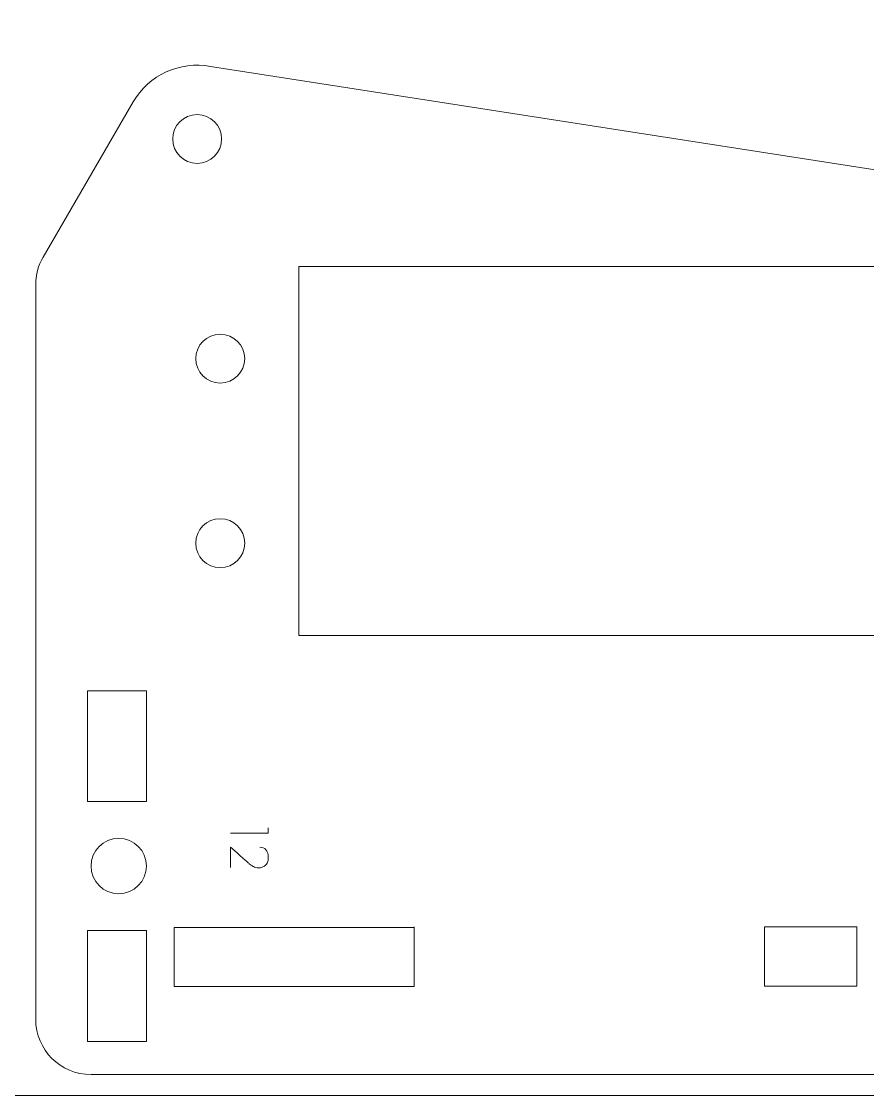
# Model space of a CAD drawing. Header units: centimetres. Extents: x -24 to 24.1, y -20.7 to 0.5.
# Drawn here: x -8.77 to -4.19, y -20.71 to -14.89 of the extents above; entities that cross this region are included whole.
import ezdxf

# ---------------------------------------------------------------- set-up
doc = ezdxf.new("R2010")
doc.units = ezdxf.units.CM
doc.header["$MEASUREMENT"] = 0
doc.layers.add('Layer 1', color=7, linetype='Continuous')

msp = doc.modelspace()

# ---------------------------------------------------------------- linework, layer by layer
at = {"layer": 'Layer 1', "color": 250, "lineweight": 9}
for points in [[(-23.96322, -20.71493), (6.03678, -20.71493), (6.03678, -0.71493), (-23.96322, -0.71493), (-23.96322, -20.71493)], [(-7.26791, -18.22147), (-3.16791, -18.22147), (-3.16791, -16.22147), (-7.26791, -16.22147)]]:
    msp.add_lwpolyline(points, close=True, dxfattribs=at)
for centre in [(-7.69291, -16.72147), (-7.69291, -17.72147)]:
    msp.add_circle(centre, 0.1325, dxfattribs=at)
for points, knots in [([(-2.34291, -20.30147), (-2.34289, -20.38103), (-2.37451, -20.45733), (-2.43077, -20.51359), (-2.43077, -20.51359), (-2.48703, -20.56985), (-2.56333, -20.60146), (-2.64291, -20.60146), (-2.64291, -20.60146), (-2.64291, -20.60146), (-8.39291, -20.60146), (-8.39291, -20.60146), (-8.39291, -20.60146), (-8.55859, -20.60146), (-8.6929, -20.46714), (-8.6929, -20.30147), (-8.6929, -20.30147), (-8.6929, -20.30147), (-8.69291, -16.32147), (-8.69291, -16.32147), (-8.69291, -16.32147), (-8.69291, -16.26853), (-8.6789, -16.21656), (-8.65232, -16.17079), (-8.65232, -16.17079), (-8.65232, -16.17079), (-8.16403, -15.33009), (-8.16403, -15.33009), (-8.16403, -15.33009), (-8.07915, -15.18396), (-7.91159, -15.10692), (-7.74541, -15.13766), (-7.74541, -15.13766), (-7.74541, -15.13766), (-2.58836, -15.941174), (-2.58836, -15.941174), (-2.58836, -15.941174), (-2.44612, -15.967474), (-2.34289, -16.091534), (-2.34289, -16.386184), (-2.34289, -16.386184), (-2.34289, -16.386184), (-2.34291, -20.30147), (-2.34291, -20.30147)], [0, 0, 0, 0, 0.08333333, 0.08333333, 0.08333333, 0.08333333, 0.16666667, 0.16666667, 0.16666667, 0.16666667, 0.25, 0.25, 0.25, 0.25, 0.33333333, 0.33333333, 0.33333333, 0.33333333, 0.41666667, 0.41666667, 0.41666667, 0.41666667, 0.5, 0.5, 0.5, 0.5, 0.58333333, 0.58333333, 0.58333333, 0.58333333, 0.66666667, 0.66666667, 0.66666667, 0.66666667, 0.75, 0.75, 0.75, 0.75, 0.83333333, 0.83333333, 0.83333333, 0.83333333, 1, 1, 1, 1]), ([(-7.95064, -15.53099), (-7.95064, -15.45782), (-7.89131, -15.39849), (-7.81814, -15.39849), (-7.81814, -15.39849), (-7.74496, -15.39849), (-7.68564, -15.45781), (-7.68564, -15.53099), (-7.68564, -15.53099), (-7.68564, -15.60417), (-7.74496, -15.66349), (-7.81814, -15.66349), (-7.81814, -15.66349), (-7.89131, -15.66349), (-7.95064, -15.60417), (-7.95064, -15.53099)], [0, 0, 0, 0, 0.2, 0.2, 0.2, 0.2, 0.4, 0.4, 0.4, 0.4, 0.6, 0.6, 0.6, 0.6, 1, 1, 1, 1]), ([(-8.09291, -19.12147), (-8.09291, -19.12147), (-8.09291, -18.52147), (-8.09291, -18.52147), (-8.09291, -18.52147), (-8.09291, -18.52147), (-8.41291, -18.52147), (-8.41291, -18.52147), (-8.41291, -18.52147), (-8.41291, -18.52147), (-8.41291, -19.12147), (-8.41291, -19.12147), (-8.41291, -19.12147), (-8.41291, -19.12147), (-8.09291, -19.12147), (-8.09291, -19.12147)], [0, 0, 0, 0, 0.2, 0.2, 0.2, 0.2, 0.4, 0.4, 0.4, 0.4, 0.6, 0.6, 0.6, 0.6, 1, 1, 1, 1]), ([(-7.43381, -19.29374), (-7.43381, -19.29374), (-7.43381, -19.26467), (-7.43381, -19.26467), (-7.43381, -19.26467), (-7.43381, -19.26467), (-7.43381, -19.29374), (-7.43381, -19.29374), (-7.43381, -19.29374), (-7.43381, -19.29374), (-7.63701, -19.29374), (-7.63701, -19.29374), (-7.63701, -19.29374), (-7.63701, -19.29374), (-7.43381, -19.29374), (-7.43381, -19.29374)], [0, 0, 0, 0, 0.2, 0.2, 0.2, 0.2, 0.4, 0.4, 0.4, 0.4, 0.6, 0.6, 0.6, 0.6, 1, 1, 1, 1]), ([(-8.39289, -19.47147), (-8.3929, -19.38862), (-8.32575, -19.32148), (-8.24291, -19.32148), (-8.24291, -19.32148), (-8.16006, -19.32147), (-8.09292, -19.38862), (-8.09292, -19.47146), (-8.09292, -19.47146), (-8.09291, -19.55431), (-8.16006, -19.62145), (-8.2429, -19.62146), (-8.2429, -19.62146), (-8.32575, -19.62146), (-8.39289, -19.55431), (-8.39289, -19.47147)], [0, 0, 0, 0, 0.2, 0.2, 0.2, 0.2, 0.4, 0.4, 0.4, 0.4, 0.6, 0.6, 0.6, 0.6, 1, 1, 1, 1]), ([(-7.63701, -19.36853), (-7.6182, -19.38546), (-7.60117, -19.4008), (-7.58593, -19.41453), (-7.58593, -19.41453), (-7.57953, -19.42036), (-7.57313, -19.42615), (-7.56674, -19.43189), (-7.56674, -19.43189), (-7.56034, -19.43763), (-7.55451, -19.4428), (-7.54924, -19.44741), (-7.54924, -19.44741), (-7.54397, -19.45202), (-7.5395, -19.45588), (-7.53583, -19.45898), (-7.53583, -19.45898), (-7.53217, -19.46208), (-7.52986, -19.46392), (-7.52892, -19.46448), (-7.52892, -19.46448), (-7.52704, -19.46561), (-7.52483, -19.46712), (-7.52229, -19.469), (-7.52229, -19.469), (-7.51975, -19.47088), (-7.51674, -19.47271), (-7.51326, -19.4745), (-7.51326, -19.4745), (-7.50978, -19.47629), (-7.50568, -19.47784), (-7.50098, -19.47916), (-7.50098, -19.47916), (-7.49628, -19.48048), (-7.49082, -19.48113), (-7.48461, -19.48113), (-7.48461, -19.48113), (-7.4784, -19.48113), (-7.47219, -19.4801), (-7.46598, -19.47803), (-7.46598, -19.47803), (-7.45978, -19.47596), (-7.45418, -19.47276), (-7.44919, -19.46843), (-7.44919, -19.46843), (-7.44421, -19.46411), (-7.44016, -19.45851), (-7.43706, -19.45164), (-7.43706, -19.45164), (-7.43395, -19.44478), (-7.4324, -19.43645), (-7.4324, -19.42667), (-7.4324, -19.42667), (-7.43259, -19.40691), (-7.43692, -19.39238), (-7.44538, -19.38306), (-7.44538, -19.38306), (-7.45385, -19.37375), (-7.46504, -19.36909), (-7.47897, -19.36909), (-7.47897, -19.36909), (-7.46504, -19.36909), (-7.45385, -19.37375), (-7.44538, -19.38306), (-7.44538, -19.38306), (-7.43692, -19.39238), (-7.43259, -19.40691), (-7.4324, -19.42667), (-7.4324, -19.42667), (-7.4324, -19.43645), (-7.43395, -19.44478), (-7.43706, -19.45164), (-7.43706, -19.45164), (-7.44016, -19.45851), (-7.44421, -19.46411), (-7.44919, -19.46843), (-7.44919, -19.46843), (-7.45418, -19.47276), (-7.45978, -19.47596), (-7.46598, -19.47803), (-7.46598, -19.47803), (-7.47219, -19.4801), (-7.4784, -19.48113), (-7.48461, -19.48113), (-7.48461, -19.48113), (-7.49082, -19.48113), (-7.49628, -19.48048), (-7.50098, -19.47916), (-7.50098, -19.47916), (-7.50568, -19.47784), (-7.50978, -19.47629), (-7.51326, -19.4745), (-7.51326, -19.4745), (-7.51674, -19.47271), (-7.51975, -19.47088), (-7.52229, -19.469), (-7.52229, -19.469), (-7.52483, -19.46712), (-7.52704, -19.46561), (-7.52892, -19.46448), (-7.52892, -19.46448), (-7.52986, -19.46392), (-7.53217, -19.46208), (-7.53583, -19.45898), (-7.53583, -19.45898), (-7.5395, -19.45588), (-7.54397, -19.45202), (-7.54924, -19.44741), (-7.54924, -19.44741), (-7.55451, -19.4428), (-7.56034, -19.43763), (-7.56674, -19.43189), (-7.56674, -19.43189), (-7.57313, -19.42615), (-7.57953, -19.42036), (-7.58593, -19.41453), (-7.58593, -19.41453), (-7.60117, -19.4008), (-7.6182, -19.38546), (-7.63701, -19.36853), (-7.63701, -19.36853), (-7.63701, -19.36853), (-7.63701, -19.47972), (-7.63701, -19.47972), (-7.63701, -19.47972), (-7.63701, -19.47972), (-7.63701, -19.36853), (-7.63701, -19.36853)], [0, 0, 0, 0, 0.03030303, 0.03030303, 0.03030303, 0.03030303, 0.06060606, 0.06060606, 0.06060606, 0.06060606, 0.09090909, 0.09090909, 0.09090909, 0.09090909, 0.12121212, 0.12121212, 0.12121212, 0.12121212, 0.15151515, 0.15151515, 0.15151515, 0.15151515, 0.18181818, 0.18181818, 0.18181818, 0.18181818, 0.21212121, 0.21212121, 0.21212121, 0.21212121, 0.24242424, 0.24242424, 0.24242424, 0.24242424, 0.27272727, 0.27272727, 0.27272727, 0.27272727, 0.3030303, 0.3030303, 0.3030303, 0.3030303, 0.33333333, 0.33333333, 0.33333333, 0.33333333, 0.36363636, 0.36363636, 0.36363636, 0.36363636, 0.39393939, 0.39393939, 0.39393939, 0.39393939, 0.42424242, 0.42424242, 0.42424242, 0.42424242, 0.45454545, 0.45454545, 0.45454545, 0.45454545, 0.48484848, 0.48484848, 0.48484848, 0.48484848, 0.51515152, 0.51515152, 0.51515152, 0.51515152, 0.54545455, 0.54545455, 0.54545455, 0.54545455, 0.57575758, 0.57575758, 0.57575758, 0.57575758, 0.60606061, 0.60606061, 0.60606061, 0.60606061, 0.63636364, 0.63636364, 0.63636364, 0.63636364, 0.66666667, 0.66666667, 0.66666667, 0.66666667, 0.6969697, 0.6969697, 0.6969697, 0.6969697, 0.72727273, 0.72727273, 0.72727273, 0.72727273, 0.75757576, 0.75757576, 0.75757576, 0.75757576, 0.78787879, 0.78787879, 0.78787879, 0.78787879, 0.81818182, 0.81818182, 0.81818182, 0.81818182, 0.84848485, 0.84848485, 0.84848485, 0.84848485, 0.87878788, 0.87878788, 0.87878788, 0.87878788, 0.90909091, 0.90909091, 0.90909091, 0.90909091, 0.93939394, 0.93939394, 0.93939394, 0.93939394, 1, 1, 1, 1]), ([(-8.09291, -20.42147), (-8.09291, -20.42147), (-8.09291, -19.82147), (-8.09291, -19.82147), (-8.09291, -19.82147), (-8.09291, -19.82147), (-8.41291, -19.82147), (-8.41291, -19.82147), (-8.41291, -19.82147), (-8.41291, -19.82147), (-8.41291, -20.42147), (-8.41291, -20.42147), (-8.41291, -20.42147), (-8.41291, -20.42147), (-8.09291, -20.42147), (-8.09291, -20.42147)], [0, 0, 0, 0, 0.2, 0.2, 0.2, 0.2, 0.4, 0.4, 0.4, 0.4, 0.6, 0.6, 0.6, 0.6, 1, 1, 1, 1]), ([(-6.643, -19.80151), (-6.643, -19.80151), (-6.643, -19.80493), (-6.643, -19.80493), (-6.643, -19.80493), (-6.643, -19.80493), (-7.943, -19.80493), (-7.943, -19.80493), (-7.943, -19.80493), (-7.943, -19.80493), (-7.943, -20.12493), (-7.943, -20.12493), (-7.943, -20.12493), (-7.943, -20.12493), (-6.643, -20.12493), (-6.643, -20.12493), (-6.643, -20.12493), (-6.643, -20.12493), (-6.643, -19.80151), (-6.643, -19.80151)], [0, 0, 0, 0, 0.16666667, 0.16666667, 0.16666667, 0.16666667, 0.33333333, 0.33333333, 0.33333333, 0.33333333, 0.5, 0.5, 0.5, 0.5, 0.66666667, 0.66666667, 0.66666667, 0.66666667, 1, 1, 1, 1]), ([(-4.2438, -20.12147), (-4.2438, -20.12147), (-4.7438, -20.12147), (-4.7438, -20.12147), (-4.7438, -20.12147), (-4.7438, -20.12147), (-4.7438, -19.80147), (-4.7438, -19.80147), (-4.7438, -19.80147), (-4.7438, -19.80147), (-4.2438, -19.80147), (-4.2438, -19.80147), (-4.2438, -19.80147), (-4.2438, -19.80147), (-4.2438, -20.12147), (-4.2438, -20.12147)], [0, 0, 0, 0, 0.2, 0.2, 0.2, 0.2, 0.4, 0.4, 0.4, 0.4, 0.6, 0.6, 0.6, 0.6, 1, 1, 1, 1])]:
    msp.add_open_spline(points, degree=3, knots=knots, dxfattribs=at)

doc.saveas('drawing.dxf')
